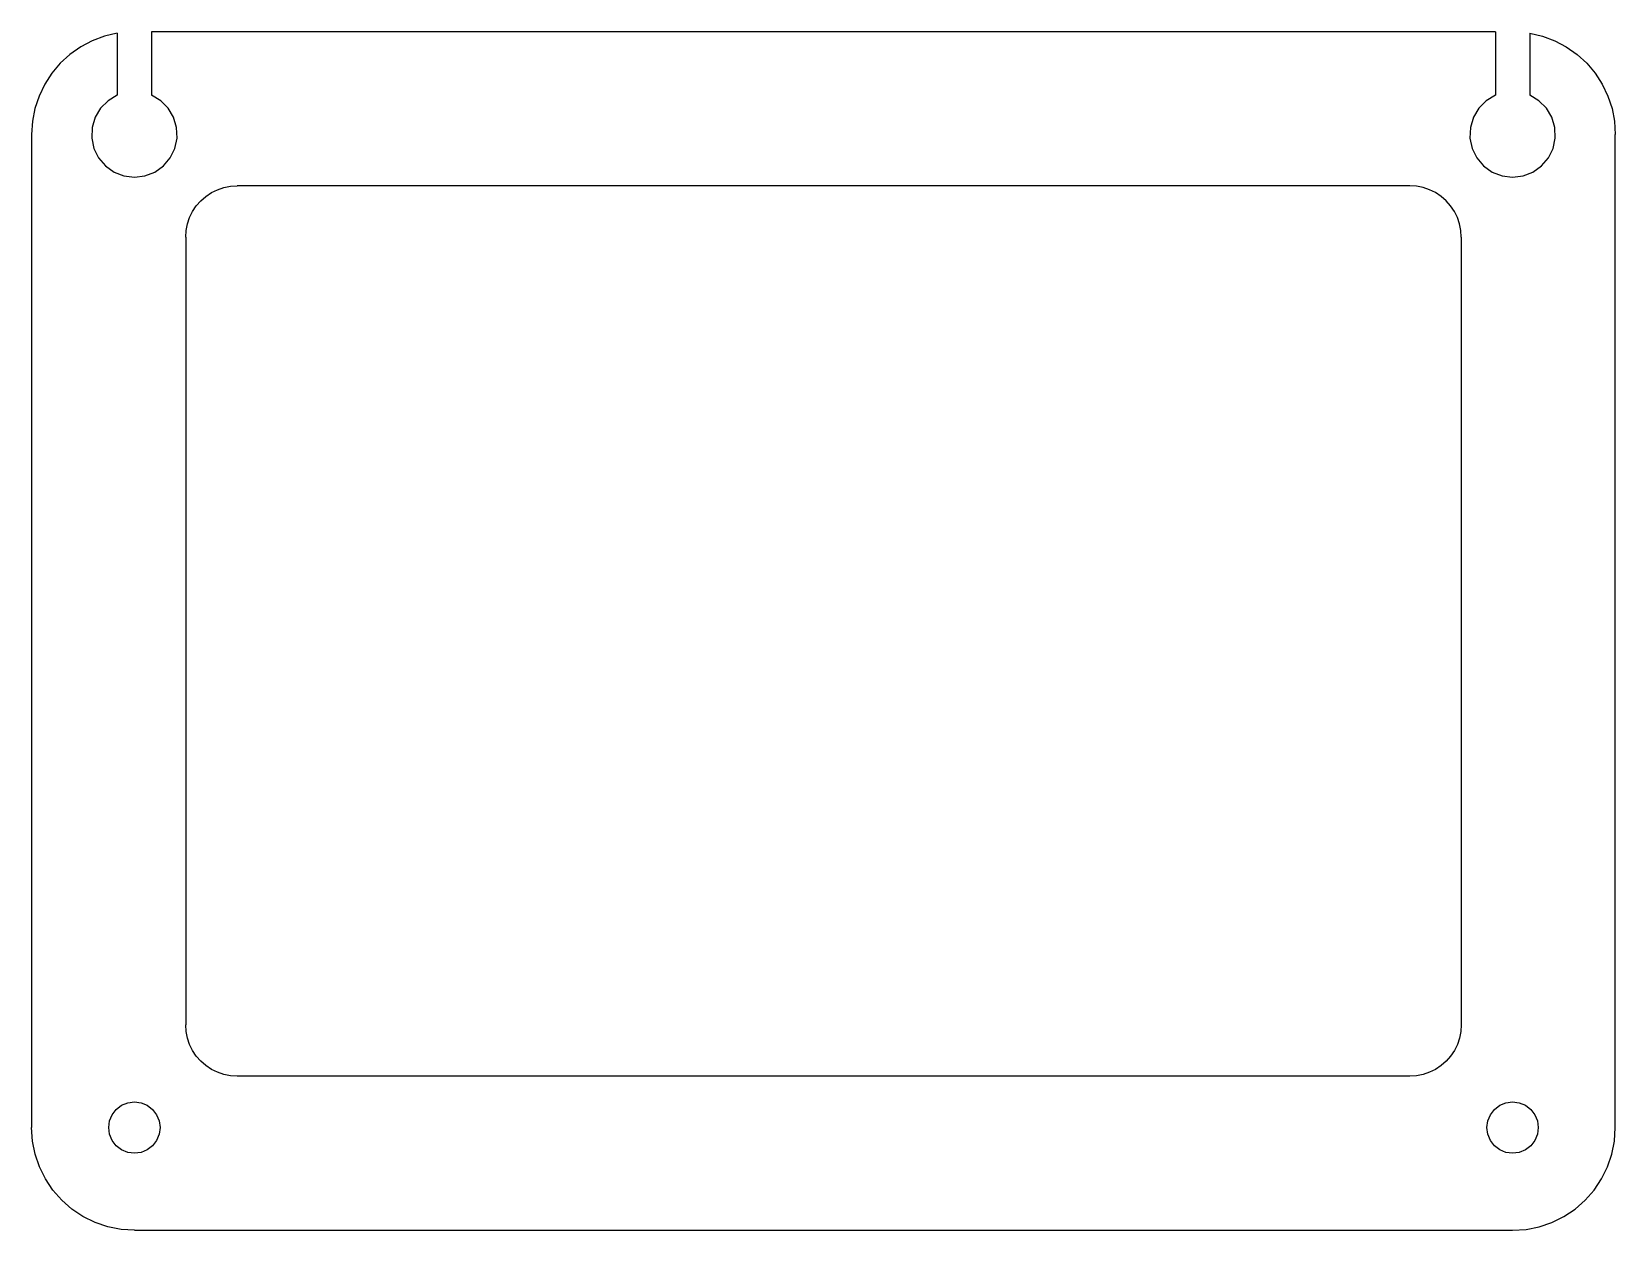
# Model space of a CAD drawing. Extents: x 2281 to 2466, y 0 to 140.
import ezdxf

# ---------------------------------------------------------------- set-up
doc = ezdxf.new("R2010")
doc.units = 0
doc.header["$LTSCALE"] = 1000
doc.linetypes.add('SKEMA_SOLID', pattern=[0])
doc.layers.add('Layer0_S_', color=20, linetype='SKEMA_SOLID')

msp = doc.modelspace()

# ---------------------------------------------------------------- linework, layer by layer
at = {"layer": 'Layer0_S_'}
for p, q in [((2288.19, 138.94), (2286.84, 138.23)), ((2289.62, 139.48), (2288.19, 138.94)), ((2291.11, 139.81), (2289.62, 139.48)), ((2291.11, 139.81), (2291.1, 132.58)), ((2452.11, 140), (2295.11, 140)), ((2295.11, 140), (2295.13, 132.58)), ((2452.11, 140), (2452.1, 132.58)), ((2456.11, 139.81), (2456.13, 132.58)), ((2456.11, 139.81), (2457.61, 139.48)), ((2457.61, 139.48), (2459.04, 138.94)), ((2459.04, 138.94), (2460.39, 138.23)), ((2285.59, 137.35), (2284.46, 136.31)), ((2286.84, 138.23), (2285.59, 137.35)), ((2460.39, 138.23), (2461.64, 137.35)), ((2461.64, 137.35), (2462.77, 136.31)), ((2283.47, 135.14), (2282.64, 133.86)), ((2284.46, 136.31), (2283.47, 135.14)), ((2462.77, 136.31), (2463.76, 135.14)), ((2463.76, 135.14), (2464.59, 133.86)), ((2282.64, 133.86), (2281.98, 132.48)), ((2464.59, 133.86), (2465.25, 132.48)), ((2281.98, 132.48), (2281.5, 131.03)), ((2290.04, 131.94), (2289.16, 131.07)), ((2291.1, 132.58), (2290.04, 131.94)), ((2296.19, 131.94), (2295.13, 132.58)), ((2297.06, 131.07), (2296.19, 131.94)), ((2451.04, 131.94), (2450.16, 131.07)), ((2452.1, 132.58), (2451.04, 131.94)), ((2457.19, 131.94), (2456.13, 132.58)), ((2458.06, 131.07), (2457.19, 131.94)), ((2465.25, 132.48), (2465.73, 131.03)), ((2281.21, 129.53), (2281.11, 128)), ((2281.5, 131.03), (2281.21, 129.53)), ((2288.53, 130), (2288.18, 128.82)), ((2289.16, 131.07), (2288.53, 130)), ((2297.7, 130), (2297.06, 131.07)), ((2298.05, 128.82), (2297.7, 130)), ((2449.53, 130), (2449.18, 128.82)), ((2450.16, 131.07), (2449.53, 130)), ((2458.7, 130), (2458.06, 131.07)), ((2459.05, 128.82), (2458.7, 130)), ((2465.73, 131.03), (2466.02, 129.53)), ((2466.02, 129.53), (2466.11, 128)), ((2281.11, 128), (2281.11, 12)), ((2288.18, 128.82), (2288.13, 127.58)), ((2298.1, 127.58), (2298.05, 128.82)), ((2449.18, 128.82), (2449.13, 127.58)), ((2459.1, 127.58), (2459.05, 128.82)), ((2466.11, 12), (2466.11, 128)), ((2288.13, 127.58), (2288.39, 126.37)), ((2288.39, 126.37), (2288.93, 125.26)), ((2297.3, 125.26), (2297.84, 126.37)), ((2297.84, 126.37), (2298.1, 127.58)), ((2449.13, 127.58), (2449.39, 126.37)), ((2449.39, 126.37), (2449.93, 125.26)), ((2458.3, 125.26), (2458.84, 126.37)), ((2458.84, 126.37), (2459.1, 127.58)), ((2288.93, 125.26), (2289.73, 124.32)), ((2289.73, 124.32), (2290.74, 123.6)), ((2295.49, 123.6), (2296.5, 124.32)), ((2296.5, 124.32), (2297.3, 125.26)), ((2449.93, 125.26), (2450.73, 124.32)), ((2450.73, 124.32), (2451.74, 123.6)), ((2456.49, 123.6), (2457.5, 124.32)), ((2457.5, 124.32), (2458.3, 125.26)), ((2290.74, 123.6), (2291.89, 123.15)), ((2291.89, 123.15), (2293.11, 123)), ((2293.11, 123), (2294.34, 123.15)), ((2294.34, 123.15), (2295.49, 123.6)), ((2451.74, 123.6), (2452.89, 123.15)), ((2452.89, 123.15), (2454.11, 123)), ((2454.11, 123), (2455.34, 123.15)), ((2455.34, 123.15), (2456.49, 123.6)), ((2300.87, 120.24), (2301.46, 120.76)), ((2301.46, 120.76), (2302.11, 121.2)), ((2302.11, 121.2), (2302.82, 121.54)), ((2302.82, 121.54), (2303.56, 121.8)), ((2303.56, 121.8), (2304.33, 121.95)), ((2304.33, 121.95), (2305.11, 122)), ((2442.11, 122), (2305.11, 122)), ((2442.9, 121.95), (2442.11, 122)), ((2443.67, 121.8), (2442.9, 121.95)), ((2444.41, 121.54), (2443.67, 121.8)), ((2445.11, 121.2), (2444.41, 121.54)), ((2445.77, 120.76), (2445.11, 121.2)), ((2446.36, 120.24), (2445.77, 120.76)), ((2299.57, 118.3), (2299.92, 119)), ((2299.92, 119), (2300.35, 119.65)), ((2300.35, 119.65), (2300.87, 120.24)), ((2446.87, 119.65), (2446.36, 120.24)), ((2447.31, 119), (2446.87, 119.65)), ((2447.66, 118.3), (2447.31, 119)), ((2299.11, 116), (2299.17, 116.78)), ((2299.17, 116.78), (2299.32, 117.55)), ((2299.32, 117.55), (2299.57, 118.3)), ((2447.91, 117.55), (2447.66, 118.3)), ((2448.06, 116.78), (2447.91, 117.55)), ((2448.11, 116), (2448.06, 116.78)), ((2299.11, 116), (2299.11, 24)), ((2448.11, 116), (2448.11, 24)), ((2299.17, 23.22), (2299.11, 24)), ((2299.32, 22.45), (2299.17, 23.22)), ((2299.57, 21.7), (2299.32, 22.45)), ((2447.91, 22.45), (2447.66, 21.7)), ((2448.06, 23.22), (2447.91, 22.45)), ((2448.11, 24), (2448.06, 23.22)), ((2299.92, 21), (2299.57, 21.7)), ((2300.35, 20.35), (2299.92, 21)), ((2447.31, 21), (2446.87, 20.35)), ((2447.66, 21.7), (2447.31, 21)), ((2300.87, 19.76), (2300.35, 20.35)), ((2301.46, 19.24), (2300.87, 19.76)), ((2302.11, 18.8), (2301.46, 19.24)), ((2302.82, 18.46), (2302.11, 18.8)), ((2445.11, 18.8), (2444.41, 18.46)), ((2445.77, 19.24), (2445.11, 18.8)), ((2446.36, 19.76), (2445.77, 19.24)), ((2446.87, 20.35), (2446.36, 19.76)), ((2303.56, 18.2), (2302.82, 18.46)), ((2304.33, 18.05), (2303.56, 18.2)), ((2305.11, 18), (2304.33, 18.05)), ((2442.11, 18), (2305.11, 18)), ((2442.9, 18.05), (2442.11, 18)), ((2443.67, 18.2), (2442.9, 18.05)), ((2444.41, 18.46), (2443.67, 18.2)), ((2291.61, 14.6), (2292.34, 14.9)), ((2292.34, 14.9), (2293.11, 15)), ((2293.11, 15), (2293.89, 14.9)), ((2293.89, 14.9), (2294.61, 14.6)), ((2452.61, 14.6), (2453.34, 14.9)), ((2453.34, 14.9), (2454.11, 15)), ((2454.11, 15), (2454.89, 14.9)), ((2454.89, 14.9), (2455.61, 14.6)), ((2290.22, 12.78), (2290.52, 13.5)), ((2290.52, 13.5), (2290.99, 14.12)), ((2290.99, 14.12), (2291.61, 14.6)), ((2294.61, 14.6), (2295.24, 14.12)), ((2295.24, 14.12), (2295.71, 13.5)), ((2295.71, 13.5), (2296.01, 12.78)), ((2451.22, 12.78), (2451.52, 13.5)), ((2451.52, 13.5), (2451.99, 14.12)), ((2451.99, 14.12), (2452.61, 14.6)), ((2455.61, 14.6), (2456.24, 14.12)), ((2456.24, 14.12), (2456.71, 13.5)), ((2456.71, 13.5), (2457.01, 12.78)), ((2281.22, 10.43), (2281.11, 12)), ((2290.11, 12), (2290.22, 12.78)), ((2290.22, 11.22), (2290.11, 12)), ((2290.52, 10.5), (2290.22, 11.22)), ((2296.01, 11.22), (2295.71, 10.5)), ((2296.01, 12.78), (2296.11, 12)), ((2296.11, 12), (2296.01, 11.22)), ((2451.11, 12), (2451.22, 12.78)), ((2451.22, 11.22), (2451.11, 12)), ((2451.52, 10.5), (2451.22, 11.22)), ((2457.01, 11.22), (2456.71, 10.5)), ((2457.01, 12.78), (2457.11, 12)), ((2457.11, 12), (2457.01, 11.22)), ((2466.01, 10.43), (2466.11, 12)), ((2281.52, 8.89), (2281.22, 10.43)), ((2290.99, 9.88), (2290.52, 10.5)), ((2291.61, 9.4), (2290.99, 9.88)), ((2292.34, 9.1), (2291.61, 9.4)), ((2294.61, 9.4), (2293.89, 9.1)), ((2295.24, 9.88), (2294.61, 9.4)), ((2295.71, 10.5), (2295.24, 9.88)), ((2451.99, 9.88), (2451.52, 10.5)), ((2452.61, 9.4), (2451.99, 9.88)), ((2453.34, 9.1), (2452.61, 9.4)), ((2455.61, 9.4), (2454.89, 9.1)), ((2456.24, 9.88), (2455.61, 9.4)), ((2456.71, 10.5), (2456.24, 9.88)), ((2465.71, 8.89), (2466.01, 10.43)), ((2282.03, 7.41), (2281.52, 8.89)), ((2282.72, 6), (2282.03, 7.41)), ((2293.11, 9), (2292.34, 9.1)), ((2293.89, 9.1), (2293.11, 9)), ((2454.11, 9), (2453.34, 9.1)), ((2454.89, 9.1), (2454.11, 9)), ((2464.51, 6), (2465.2, 7.41)), ((2465.2, 7.41), (2465.71, 8.89)), ((2283.59, 4.69), (2282.72, 6)), ((2463.63, 4.69), (2464.51, 6)), ((2284.63, 3.51), (2283.59, 4.69)), ((2462.6, 3.51), (2463.63, 4.69)), ((2285.81, 2.48), (2284.63, 3.51)), ((2287.11, 1.61), (2285.81, 2.48)), ((2460.11, 1.61), (2461.42, 2.48)), ((2461.42, 2.48), (2462.6, 3.51)), ((2288.52, 0.91), (2287.11, 1.61)), ((2290.01, 0.41), (2288.52, 0.91)), ((2291.55, 0.1), (2290.01, 0.41)), ((2293.11, 0), (2291.55, 0.1)), ((2293.11, 0), (2454.11, 0)), ((2454.11, 0), (2455.68, 0.1)), ((2455.68, 0.1), (2457.22, 0.41)), ((2457.22, 0.41), (2458.71, 0.91)), ((2458.71, 0.91), (2460.11, 1.61))]:
    msp.add_line(p, q, dxfattribs=at)

doc.saveas('drawing.dxf')
